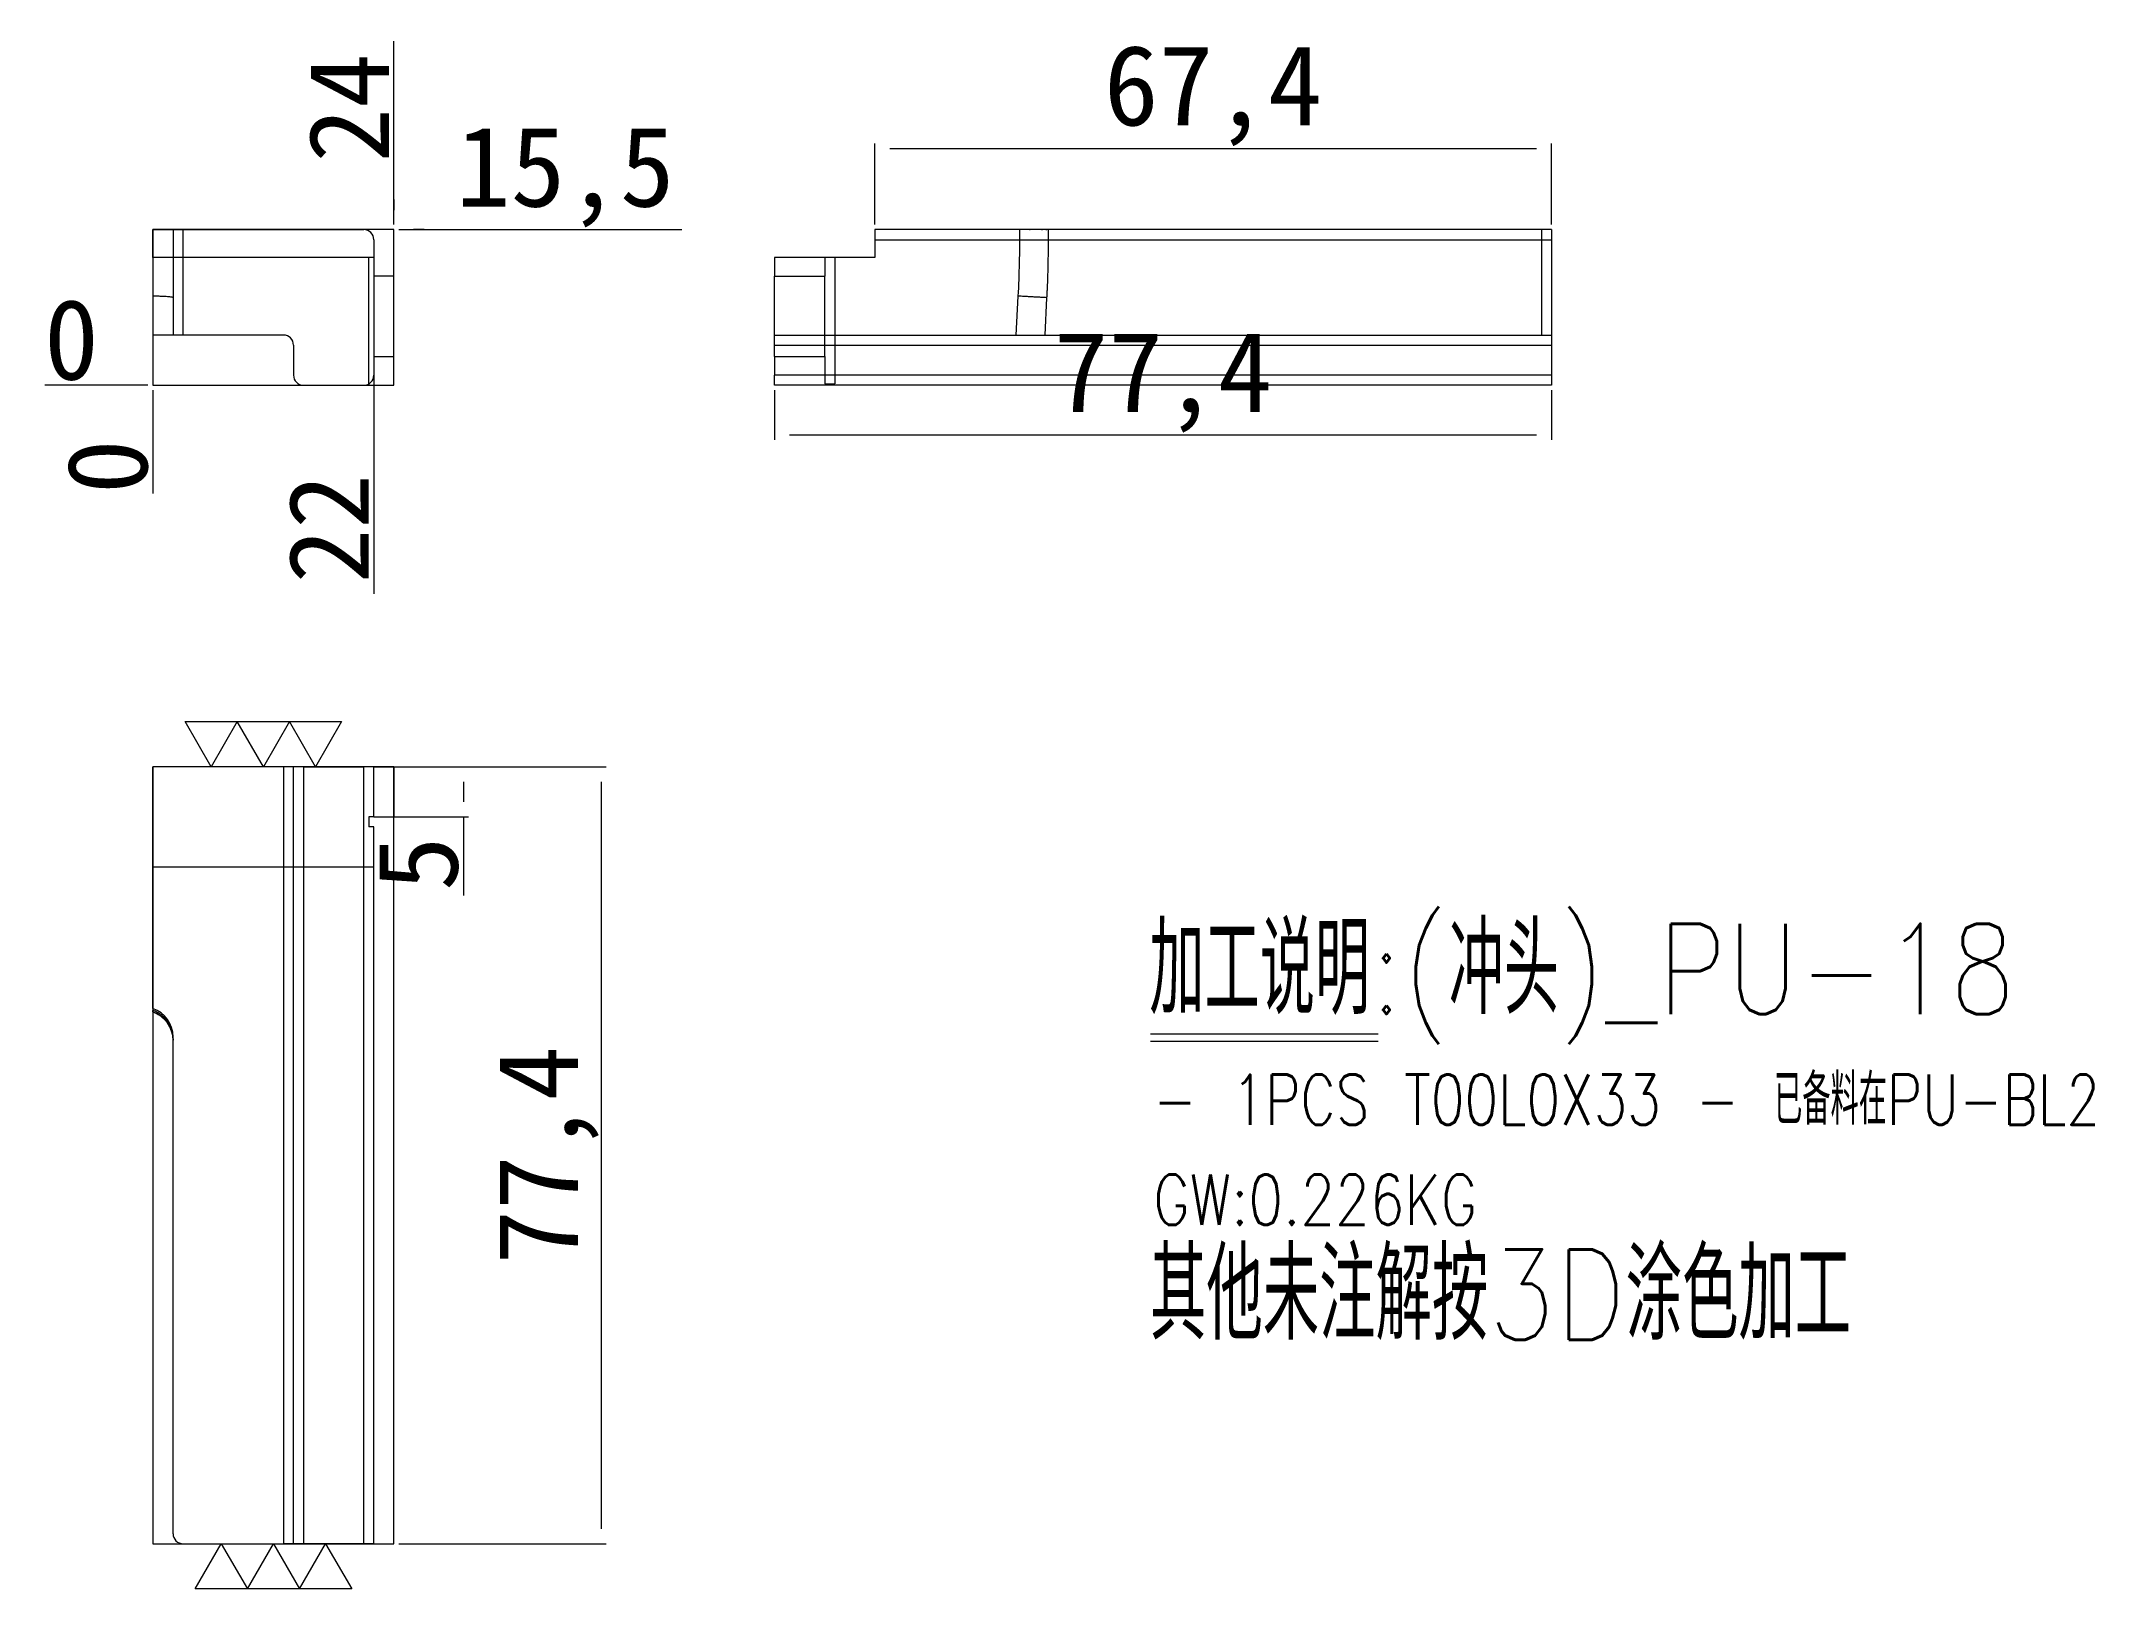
# Model space of a CAD drawing. Header units: millimetres. Extents: x 14615 to 14820, y 54000 to 54154.
import ezdxf

# ---------------------------------------------------------------- set-up
doc = ezdxf.new("R2010")
doc.units = ezdxf.units.MM
doc.linetypes.add('DASHED', pattern=[0])
doc.layers.add('dim', color=4, linetype='Continuous')
doc.layers.add('PUNCH', color=2, linetype='Continuous')
doc.styles.add('_PUG_ERP', font='txt')
doc.styles.add('chinesef_fs', font='txt.shx', dxfattribs={"bigfont": 'gbcbig.shx'})
doc.dimstyles.new('_PUG_ERP', dxfattribs={"dimtxt": 8, "dimasz": 1.5, "dimexe": 0.5, "dimexo": 0.5, "dimgap": 0.5, "dimtad": 1, "dimtxsty": '_PUG_ERP', "dimblk": 'CLOSEDBLANK', "dimcen": 0, "dimclrd": 4, "dimclre": 4, "dimclrt": 3, "dimazin": 3, "dimtfac": 1, "dimtmove": 0, "dimatfit": 3, "dimldrblk": 'CLOSEDBLANK', "dimlwd": 9, "dimlwe": 9})

# ---------------------------------------------------------------- blocks, each defined once
blk = doc.blocks.new('*D733')
at = {"layer": 'Defpoints', "color": 0}
for p in [(14650.38, 54135.59), (14655.33, 54135.59), (14626.38, 54120.09)]:
    blk.add_point(p, dxfattribs=at)
at = {"layer": 'dim', "color": 4, "lineweight": 9}
for p, q in [((14650.88, 54135.59), (14653.38, 54135.59)), ((14653.38, 54135.59), (14652.33, 54135.59)), ((14652.33, 54135.59), (14679.07, 54135.59))]:
    blk.add_line(p, q, dxfattribs=at)
at = {"layer": 'dim', "color": 3, "lineweight": 13, "insert": (14667.45, 54140.85), "char_height": 8, "attachment_point": 5, "style": '_PUG_ERP'}
blk.add_mtext('15,5', dxfattribs=at)
blk = doc.blocks.new('_ClosedBlank')
blk = doc.blocks.new('*D734')
at = {"layer": 'Defpoints', "color": 0}
for p in [(14621.43, 54120.09), (14626.38, 54120.09), (14626.38, 54120.09)]:
    blk.add_point(p, dxfattribs=at)
at = {"layer": 'dim', "color": 4, "lineweight": 9}
blk.add_line((14625.88, 54120.09), (14615.6, 54120.09), dxfattribs=at)
at = {"layer": 'dim', "color": 3, "lineweight": 13, "insert": (14618.26, 54124.59), "char_height": 8, "attachment_point": 5, "style": '_PUG_ERP'}
blk.add_mtext('0', dxfattribs=at)
blk = doc.blocks.new('*D735')
at = {"layer": 'Defpoints', "color": 0}
for p in [(14626.38, 54120.09), (14626.38, 54120.09), (14626.38, 54115.14)]:
    blk.add_point(p, dxfattribs=at)
at = {"layer": 'dim', "color": 4, "lineweight": 9}
blk.add_line((14626.38, 54119.59), (14626.38, 54109.31), dxfattribs=at)
at = {"layer": 'dim', "color": 3, "lineweight": 13, "insert": (14621.88, 54111.98), "char_height": 8, "attachment_point": 5, "rotation": 90, "style": '_PUG_ERP'}
blk.add_mtext('0', dxfattribs=at)
blk = doc.blocks.new('*D736')
at = {"layer": 'Defpoints', "color": 0}
for p in [(14650.38, 54140.54), (14650.38, 54135.59), (14626.38, 54120.09)]:
    blk.add_point(p, dxfattribs=at)
at = {"layer": 'dim', "color": 4, "lineweight": 9}
for p, q in [((14650.38, 54137.54), (14650.38, 54154.38)), ((14650.38, 54136.09), (14650.38, 54138.59)), ((14650.38, 54138.59), (14650.38, 54137.54))]:
    blk.add_line(p, q, dxfattribs=at)
at = {"layer": 'dim', "color": 3, "lineweight": 13, "insert": (14645.88, 54147.71), "char_height": 8, "attachment_point": 5, "rotation": 90, "style": '_PUG_ERP'}
blk.add_mtext('24', dxfattribs=at)
blk = doc.blocks.new('*D737')
at = {"layer": 'Defpoints', "color": 0}
for p in [(14650.38, 54082.09), (14650.38, 54004.69), (14671.02, 54004.69)]:
    blk.add_point(p, dxfattribs=at)
at = {"layer": 'dim', "color": 4, "lineweight": 9}
for p, q in [((14650.88, 54082.09), (14671.52, 54082.09)), ((14671.02, 54080.59), (14671.02, 54006.19)), ((14650.88, 54004.69), (14671.52, 54004.69))]:
    blk.add_line(p, q, dxfattribs=at)
at = {"layer": 'dim', "color": 3, "lineweight": 13, "insert": (14665.75, 54043.39), "char_height": 8, "attachment_point": 5, "rotation": 90, "style": '_PUG_ERP'}
blk.add_mtext('77,4', dxfattribs=at)
blk = doc.blocks.new('*D738')
at = {"layer": 'Defpoints', "color": 0}
for p in [(14688.29, 54120.09), (14765.69, 54120.09), (14765.69, 54115.14)]:
    blk.add_point(p, dxfattribs=at)
at = {"layer": 'dim', "color": 4, "lineweight": 9}
for p, q in [((14688.29, 54119.59), (14688.29, 54114.64)), ((14765.69, 54119.59), (14765.69, 54114.64)), ((14689.79, 54115.14), (14764.19, 54115.14))]:
    blk.add_line(p, q, dxfattribs=at)
at = {"layer": 'dim', "color": 3, "lineweight": 13, "insert": (14726.99, 54120.4), "char_height": 8, "attachment_point": 5, "style": '_PUG_ERP'}
blk.add_mtext('77,4', dxfattribs=at)
blk = doc.blocks.new('*D739')
at = {"layer": 'Defpoints', "color": 0}
for p in [(14649.83, 54082.09), (14649.83, 54077.09), (14657.3, 54077.09)]:
    blk.add_point(p, dxfattribs=at)
at = {"layer": 'dim', "color": 4, "lineweight": 9}
for p, q in [((14650.33, 54082.09), (14657.8, 54082.09)), ((14657.3, 54080.59), (14657.3, 54078.59)), ((14650.33, 54077.09), (14657.8, 54077.09)), ((14657.3, 54077.09), (14657.3, 54069.26))]:
    blk.add_line(p, q, dxfattribs=at)
at = {"layer": 'dim', "color": 3, "lineweight": 13, "insert": (14652.8, 54072.43), "char_height": 8, "attachment_point": 5, "rotation": 90, "style": '_PUG_ERP'}
blk.add_mtext('5', dxfattribs=at)
blk = doc.blocks.new('*D740')
at = {"layer": 'Defpoints', "color": 0}
for p in [(14765.69, 54143.68), (14698.29, 54135.59), (14765.69, 54135.59)]:
    blk.add_point(p, dxfattribs=at)
at = {"layer": 'dim', "color": 4, "lineweight": 9}
for p, q in [((14698.29, 54136.09), (14698.29, 54144.18)), ((14699.79, 54143.68), (14764.19, 54143.68)), ((14765.69, 54136.09), (14765.69, 54144.18))]:
    blk.add_line(p, q, dxfattribs=at)
at = {"layer": 'dim', "color": 3, "lineweight": 13, "insert": (14731.99, 54148.94), "char_height": 8, "attachment_point": 5, "style": '_PUG_ERP'}
blk.add_mtext('67,4', dxfattribs=at)
blk = doc.blocks.new('*D741')
at = {"layer": 'Defpoints', "color": 0}
for p in [(14648.38, 54122.02), (14626.38, 54120.09), (14648.38, 54112.77)]:
    blk.add_point(p, dxfattribs=at)
at = {"layer": 'dim', "color": 4, "lineweight": 9}
blk.add_line((14648.38, 54121.52), (14648.38, 54099.32), dxfattribs=at)
at = {"layer": 'dim', "color": 3, "lineweight": 13, "insert": (14643.88, 54105.8), "char_height": 8, "attachment_point": 5, "rotation": 90, "style": '_PUG_ERP'}
blk.add_mtext('22', dxfattribs=at)

msp = doc.modelspace()

# ---------------------------------------------------------------- linework, layer by layer
at = {"layer": 'dim', "color": 8, "linetype": 'Continuous', "lineweight": 18}
for p, q in [((14725.743, 54055.489), (14748.423, 54055.489)), ((14725.743, 54054.741), (14748.423, 54054.741))]:
    msp.add_line(p, q, dxfattribs=at)
at = {"layer": 'dim', "color": 252, "linetype": 'DASHED', "lineweight": 13, "ltscale": 0.2}
for points in [[(14626.379, 54120.092), (14650.379, 54120.092), (14650.379, 54135.592), (14626.379, 54135.592)], [(14626.379, 54004.692), (14650.379, 54004.692), (14650.379, 54082.092), (14626.379, 54082.092)]]:
    msp.add_lwpolyline(points, close=True, dxfattribs=at)
at = {"layer": 'dim', "lineweight": 13}
for points in [[(14645.173, 54086.592), (14642.575, 54082.092), (14639.977, 54086.592), (14637.379, 54082.092), (14634.781, 54086.592), (14632.183, 54082.092), (14629.584, 54086.592), (14645.173, 54086.592)], [(14630.584, 54000.192), (14633.183, 54004.692), (14635.781, 54000.192), (14638.379, 54004.692), (14640.977, 54000.192), (14643.575, 54004.692), (14646.173, 54000.192), (14630.584, 54000.192)]]:
    msp.add_lwpolyline(points, close=True, dxfattribs=at)
at = {"layer": 'PUNCH', "color": 223, "linetype": 'Continuous', "lineweight": 18}
for p, q in [((14626.379, 54132.821), (14626.379, 54135.592)), ((14626.379, 54135.592), (14647.379, 54135.592)), ((14698.294, 54135.592), (14698.294, 54134.592)), ((14765.694, 54135.592), (14698.294, 54135.592)), ((14648.379, 54134.592), (14648.379, 54132.821)), ((14698.294, 54134.592), (14698.294, 54132.821)), ((14648.379, 54132.821), (14626.379, 54132.821)), ((14626.379, 54132.821), (14626.379, 54125.092)), ((14648.379, 54132.821), (14648.379, 54130.957)), ((14688.294, 54132.821), (14688.294, 54130.957)), ((14693.294, 54132.821), (14688.294, 54132.821)), ((14694.294, 54132.821), (14693.294, 54132.821)), ((14693.294, 54132.821), (14693.294, 54130.957)), ((14698.294, 54132.821), (14694.294, 54132.821)), ((14694.294, 54132.821), (14694.294, 54121.092)), ((14650.379, 54130.957), (14648.379, 54130.957)), ((14650.379, 54122.957), (14650.379, 54130.957)), ((14688.294, 54130.957), (14693.294, 54130.957)), ((14688.294, 54122.957), (14688.294, 54130.957)), ((14693.294, 54122.957), (14693.294, 54130.957)), ((14639.379, 54125.092), (14626.379, 54125.092)), ((14640.379, 54124.092), (14640.379, 54121.092)), ((14648.379, 54122.957), (14648.379, 54121.092)), ((14648.379, 54122.957), (14650.379, 54122.957)), ((14688.294, 54122.957), (14688.294, 54121.092)), ((14688.294, 54122.957), (14693.294, 54122.957)), ((14693.294, 54122.957), (14693.294, 54121.092)), ((14688.294, 54120.092), (14688.294, 54121.092)), ((14693.294, 54121.092), (14693.294, 54120.226)), ((14694.294, 54121.092), (14694.294, 54120.226)), ((14641.379, 54120.092), (14647.379, 54120.092)), ((14765.694, 54120.092), (14688.294, 54120.092)), ((14693.294, 54120.226), (14694.294, 54120.226)), ((14639.379, 54082.092), (14626.379, 54082.092)), ((14626.379, 54058.016), (14626.379, 54082.092)), ((14640.379, 54082.092), (14639.379, 54082.092)), ((14641.379, 54082.092), (14640.379, 54082.092)), ((14640.379, 54004.692), (14640.379, 54082.092)), ((14641.379, 54082.092), (14647.379, 54082.092)), ((14648.379, 54082.092), (14647.379, 54082.092)), ((14648.379, 54082.092), (14650.379, 54082.092)), ((14648.379, 54077.092), (14648.379, 54082.092)), ((14650.379, 54082.092), (14650.379, 54077.092)), ((14647.879, 54077.092), (14647.879, 54076.092)), ((14648.379, 54077.092), (14647.879, 54077.092)), ((14648.379, 54076.092), (14647.879, 54076.092)), ((14648.379, 54077.092), (14650.379, 54077.092)), ((14648.379, 54004.692), (14648.379, 54076.092)), ((14626.379, 54058.016), (14626.379, 54057.813)), ((14626.379, 54057.665), (14626.379, 54057.813))]:
    msp.add_line(p, q, dxfattribs=at)
at = {"layer": 'PUNCH', "color": 155, "linetype": 'DASHED', "lineweight": 13, "ltscale": 0.209704}
for p, q in [((14629.379, 54125.092), (14629.379, 54135.592)), ((14764.694, 54135.592), (14764.694, 54125.092)), ((14715.398, 54128.815), (14715.203, 54125.092)), ((14715.399, 54128.838), (14715.398, 54128.815)), ((14688.294, 54124.092), (14765.694, 54124.092)), ((14694.295, 54121.092), (14693.295, 54121.092))]:
    msp.add_line(p, q, dxfattribs=at)
at = {"layer": 'PUNCH', "color": 2, "linetype": 'Continuous', "lineweight": 18}
for p, q in [((14765.694, 54135.592), (14765.694, 54134.592)), ((14765.694, 54134.592), (14765.694, 54121.092)), ((14765.694, 54121.092), (14765.694, 54120.092)), ((14628.379, 54005.692), (14628.379, 54055.183)), ((14629.379, 54004.692), (14639.379, 54004.692)), ((14640.379, 54004.692), (14639.379, 54004.692)), ((14641.379, 54004.692), (14640.379, 54004.692)), ((14647.379, 54004.692), (14641.379, 54004.692)), ((14648.379, 54004.692), (14647.379, 54004.692))]:
    msp.add_line(p, q, dxfattribs=at)
at = {"layer": 'PUNCH', "color": 155, "linetype": 'Continuous', "lineweight": 18}
for p, q in [((14698.294, 54134.592), (14765.694, 54134.592)), ((14693.294, 54121.092), (14688.294, 54121.092)), ((14765.694, 54121.092), (14694.294, 54121.092)), ((14639.379, 54082.092), (14639.379, 54004.692)), ((14641.379, 54082.092), (14641.379, 54004.692)), ((14647.379, 54004.692), (14647.379, 54082.092))]:
    msp.add_line(p, q, dxfattribs=at)
at = {"layer": 'PUNCH', "color": 223, "linetype": 'DASHED', "lineweight": 13, "ltscale": 0.209704}
for p, q in [((14647.879, 54120.226), (14647.879, 54132.821)), ((14648.379, 54130.956), (14648.379, 54122.957)), ((14688.294, 54125.092), (14765.694, 54125.092)), ((14648.379, 54072.092), (14626.379, 54072.092))]:
    msp.add_line(p, q, dxfattribs=at)
at = {"layer": 'PUNCH', "color": 2, "linetype": 'DASHED', "lineweight": 13, "ltscale": 0.209704}
for p, q in [((14628.379, 54128.838), (14628.379, 54128.815)), ((14628.379, 54128.815), (14628.379, 54125.092)), ((14712.371, 54125.092), (14712.574, 54128.966)), ((14628.379, 54054.848), (14628.379, 54054.842))]:
    msp.add_line(p, q, dxfattribs=at)
at = {"layer": 'PUNCH', "color": 223, "linetype": 'Continuous', "lineweight": 18}
for centre, start, end in [((14647.379, 54134.592), 0, 90), ((14639.379, 54124.092), 0, 90), ((14641.379, 54121.092), 180, 270), ((14647.379, 54121.092), 270, 0)]:
    msp.add_arc(centre, 1, start, end, dxfattribs=at)
at = {"layer": 'PUNCH', "color": 2, "linetype": 'DASHED', "lineweight": 13, "ltscale": 0.209704}
for centre, radius, start, end in [((14608.915, 54134.508), 103.807, 356.93957, 0.59835), ((14625.379, 54054.836), 3, 0.00882, 70.52878)]:
    msp.add_arc(centre, radius, start, end, dxfattribs=at)
at = {"layer": 'PUNCH', "color": 2, "linetype": 'Continuous', "lineweight": 18}
msp.add_arc((14629.379, 54005.692), 1, 180, 270, dxfattribs=at)
msp.add_ellipse((14625.379, 54055.183), major_axis=(0, -3.004), ratio=0.99863, start_param=1.5707975, end_param=2.8017558, dxfattribs=at)
at = {"layer": 'PUNCH', "color": 2, "linetype": 'DASHED', "lineweight": 13, "ltscale": 0.209704}
for points, knots in [([(14628.379, 54135.592), (14628.379, 54134.466), (14628.379, 54133.34), (14628.379, 54131.651), (14628.379, 54131.088), (14628.379, 54130.244), (14628.379, 54129.822), (14628.379, 54129.33), (14628.379, 54129.119), (14628.379, 54128.978), (14628.379, 54128.908), (14628.379, 54128.838)], [0, 0, 0, 0, 0.5, 0.5, 0.75, 0.75, 0.875, 0.9375, 0.96875, 0.96875, 1, 1, 1, 1]), ([(14715.544, 54135.592), (14715.555, 54134.466), (14715.549, 54133.34), (14715.513, 54131.651), (14715.496, 54131.088), (14715.465, 54130.244), (14715.447, 54129.822), (14715.424, 54129.33), (14715.414, 54129.119), (14715.406, 54128.978), (14715.403, 54128.908), (14715.399, 54128.838)], [0, 0, 0, 0, 0.5, 0.5, 0.75, 0.75, 0.875, 0.9375, 0.96875, 0.96875, 1, 1, 1, 1]), ([(14628.379, 54128.815), (14628.379, 54128.823), (14628.367, 54128.831), (14628.32, 54128.848), (14628.284, 54128.856), (14628.191, 54128.871), (14628.133, 54128.879), (14627.996, 54128.894), (14627.917, 54128.901), (14627.739, 54128.914), (14627.641, 54128.92), (14627.427, 54128.932), (14627.311, 54128.938), (14627.066, 54128.948), (14626.936, 54128.952), (14626.665, 54128.96), (14626.524, 54128.963), (14626.379, 54128.966)], [0, 0, 0, 0, 0.125, 0.125, 0.25, 0.25, 0.375, 0.375, 0.5, 0.5, 0.625, 0.625, 0.75, 0.75, 0.875, 0.875, 1, 1, 1, 1]), ([(14626.379, 54057.67), (14626.525, 54057.619), (14626.665, 54057.556), (14626.935, 54057.411), (14627.064, 54057.329), (14627.218, 54057.212), (14627.248, 54057.188), (14627.308, 54057.139), (14627.397, 54057.064), (14627.48, 54056.985), (14627.64, 54056.82), (14627.738, 54056.702), (14627.849, 54056.545), (14627.87, 54056.513), (14627.913, 54056.448), (14627.933, 54056.415), (14627.993, 54056.316), (14628.03, 54056.248), (14628.132, 54056.042), (14628.19, 54055.9), (14628.26, 54055.681), (14628.281, 54055.607), (14628.307, 54055.494), (14628.315, 54055.456), (14628.33, 54055.38), (14628.337, 54055.342), (14628.366, 54055.156), (14628.378, 54055.008), (14628.379, 54054.858)], [0, 0, 0, 0, 0.1255237, 0.1255237, 0.2510473, 0.2510473, 0.2824282, 0.2824282, 0.3138091, 0.376571, 0.376571, 0.5020946, 0.5020946, 0.5334755, 0.5334755, 0.5648565, 0.5648565, 0.6276183, 0.6276183, 0.7531419, 0.7531419, 0.8159038, 0.8159038, 0.8472847, 0.8472847, 0.8786656, 0.8786656, 1, 1, 1, 1])]:
    msp.add_open_spline(points, degree=3, knots=knots, dxfattribs=at)
at = {"layer": 'PUNCH', "color": 223, "linetype": 'DASHED', "lineweight": 13, "ltscale": 0.209704}
for points in [[(14713.676, 54135.592), (14713.699, 54135.592), (14713.721, 54135.592), (14713.744, 54135.592)], [(14715.324, 54135.592), (14715.353, 54135.592), (14715.382, 54135.592), (14715.412, 54135.592)]]:
    msp.add_open_spline(points, degree=3, dxfattribs=at)
msp.add_open_spline([(14714.893, 54135.592), (14714.918, 54135.592), (14714.943, 54135.592), (14714.971, 54135.592), (14714.975, 54135.592), (14714.978, 54135.592)], degree=3, knots=[0, 0, 0, 0, 0.8866507, 0.8866507, 1, 1, 1, 1], dxfattribs=at)
at = {"layer": 'PUNCH', "color": 155, "linetype": 'DASHED', "lineweight": 13, "ltscale": 0.209704}
msp.add_open_spline([(14715.398, 54128.815), (14715.244, 54128.823), (14715.091, 54128.831), (14714.787, 54128.848), (14714.637, 54128.856), (14714.344, 54128.871), (14714.201, 54128.879), (14713.926, 54128.894), (14713.794, 54128.901), (14713.543, 54128.914), (14713.424, 54128.92), (14713.204, 54128.932), (14713.101, 54128.938), (14712.916, 54128.948), (14712.833, 54128.952), (14712.687, 54128.96), (14712.625, 54128.963), (14712.574, 54128.966)], degree=3, knots=[0, 0, 0, 0, 0.125, 0.125, 0.25, 0.25, 0.375, 0.375, 0.5, 0.5, 0.625, 0.625, 0.75, 0.75, 0.875, 0.875, 1, 1, 1, 1], dxfattribs=at)
at = {"layer": 'PUNCH', "color": 2, "linetype": 'Continuous', "lineweight": 18}
msp.add_open_spline([(14628.379, 54054.988), (14628.379, 54055.142), (14628.367, 54055.296), (14628.32, 54055.599), (14628.284, 54055.749), (14628.191, 54056.042), (14628.133, 54056.185), (14627.996, 54056.46), (14627.917, 54056.592), (14627.739, 54056.843), (14627.641, 54056.962), (14627.427, 54057.183), (14627.311, 54057.285), (14627.066, 54057.47), (14626.936, 54057.553), (14626.665, 54057.699), (14626.524, 54057.761), (14626.379, 54057.813)], degree=3, knots=[0, 0, 0, 0, 0.125, 0.125, 0.25, 0.25, 0.375, 0.375, 0.5, 0.5, 0.625, 0.625, 0.75, 0.75, 0.875, 0.875, 1, 1, 1, 1], dxfattribs=at)

# ---------------------------------------------------------------- texts
at = {"layer": 'dim', "color": 4, "lineweight": 13, "style": 'chinesef_fs'}
for s, height, width, p in [('加工说明:(冲头)_PU-18', 9, 0.8479, (14725.631, 54057.445)), ('- 1PCS T00L0X33 - 已备料在PU-BL2 ', 5, 0.7798, (14726.008, 54046.434)), ('GW:0.226KG ', 5, 0.8055, (14726.008, 54036.458))]:
    msp.add_text(s, height=height, dxfattribs=dict(at, width=width)).set_placement(p)
at = {"layer": 'dim', "color": 21, "lineweight": 13, "style": 'chinesef_fs', "width": 0.8663}
msp.add_text('其他未注解按3D涂色加工', height=9, dxfattribs=at).set_placement((14725.704, 54025.012))

# ---------------------------------------------------------------- dimensions: what is measured, and where the dimension line sits
at = {"layer": 'dim', "color": 1, "lineweight": 13}
for feature_location, offset, dtype, origin, picture, middle in [((14650.379, 54135.592), (0, 4.95), 1, (14626.379, 54120.092), '*D736', (14645.879, 54147.709)), ((14650.379, 54135.592), (4.95, 0), 0, (14626.379, 54120.092), '*D733', (14667.448, 54140.854)), ((14626.378720203, 54120.092078114), (-4.95, 0), 0, (14626.378720203, 54120.092078114), '*D734', (14618.262053536, 54124.592078114)), ((14648.379, 54122.024), (0, -9.252), 1, (14626.379, 54120.092), '*D741', (14643.879, 54105.796)), ((14626.378720203, 54120.092078114), (0, -4.95), 1, (14626.378720203, 54120.092078114), '*D735', (14621.878720203, 54111.975411447))]:
    dim = msp.add_ordinate_dim(feature_location=feature_location, offset=offset, dtype=dtype, origin=origin, dimstyle='_PUG_ERP', dxfattribs=at)
    dim.commit()
    dim.dimension.update_dxf_attribs({"geometry": picture, "text_midpoint": middle})
for base, p1, p2, picture, middle in [((14765.694, 54143.677), (14698.294, 54135.592), (14765.694, 54135.592), '*D740', (14731.994, 54148.939)), ((14765.694, 54115.142), (14688.294, 54120.092), (14765.694, 54120.092), '*D738', (14726.994, 54120.404))]:
    dim = msp.add_linear_dim(base=base, p1=p1, p2=p2, dimstyle='_PUG_ERP', dxfattribs=at)
    dim.commit()
    dim.dimension.update_dxf_attribs({"geometry": picture, "text_midpoint": middle})
for base, p1, p2, picture, middle in [((14657.305, 54077.092), (14649.825, 54082.092), (14649.825, 54077.092), '*D739', (14652.805, 54072.425)), ((14671.016, 54004.692), (14650.379, 54082.092), (14650.379, 54004.692), '*D737', (14665.754, 54043.392))]:
    dim = msp.add_linear_dim(base=base, p1=p1, p2=p2, angle=90, dimstyle='_PUG_ERP', dxfattribs=at)
    dim.commit()
    dim.dimension.update_dxf_attribs({"geometry": picture, "text_midpoint": middle})

doc.saveas('drawing.dxf')
